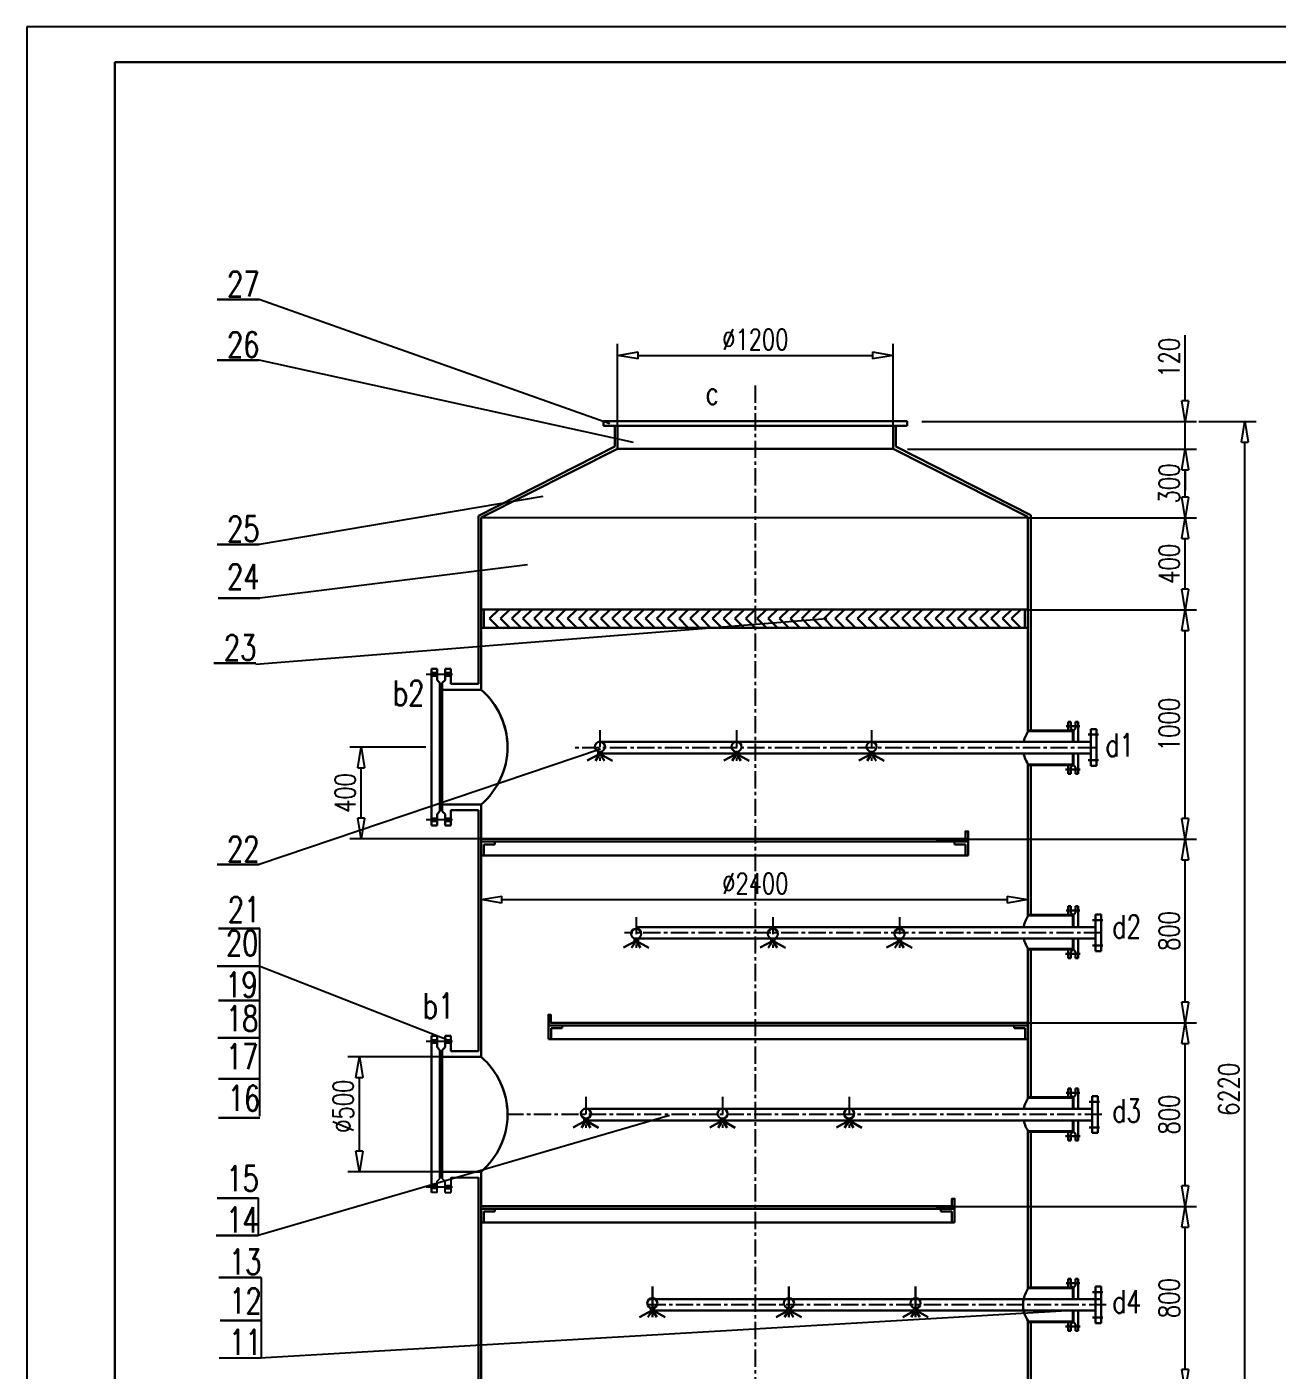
# Model space of a CAD drawing. Header units: inches. Extents: x -49906 to 274435, y 31852 to 49661.
# Drawn here: x -49906 to -44458, y 43808 to 49661 of the extents above; entities that cross this region are included whole.
import ezdxf

# ---------------------------------------------------------------- set-up
doc = ezdxf.new("R2010")
doc.units = ezdxf.units.IN
doc.header["$LTSCALE"] = 60
doc.header["$MEASUREMENT"] = 0
doc.linetypes.add('CENTER', pattern=[2, 1.25, -0.25, 0.25, -0.25])
doc.linetypes.add('DIVIDEX2', pattern=[2.5, 1, -0.5, 0, -0.5, 0, -0.5])
for name, color, linetype in [('2', 2, 'Continuous'), ('4', 4, 'Continuous'), ('cen', 1, 'CENTER'), ('文字', 3, 'Continuous'), ('细实线', 7, 'Continuous')]:
    doc.layers.add(name, color=color, linetype=linetype)
doc.layers.add('粗实线', color=7, linetype='Continuous', lineweight=30)
doc.styles.get("Standard").update_dxf_attribs({"font": 'txt.shx', "width": 0.75, "bigfont": 'hztxt.shx'})
doc.styles.add('中文', font='txt.shx', dxfattribs={"width": 0.75, "bigfont": 'gbcbig.shx'})
doc.dimstyles.new('ST1-1', dxfattribs={"dimtxt": 90, "dimasz": 90, "dimexe": 50, "dimexo": 0, "dimgap": 25, "dimtad": 1, "dimtxsty": 'Standard', "dimblk": 'CLOSEDBLANK', "dimcen": 3, "dimadec": 0, "dimazin": 0, "dimtfac": 1, "dimtmove": 0, "dimatfit": 3, "dimfxl": 1, "dimarcsym": 1})

# ---------------------------------------------------------------- blocks, each defined once
blk = doc.blocks.new('_CLOSEDBLANK')
at = {"color": 0, "linetype": 'ByBlock'}
for p, q in [((-1, 0.167), (0, 0)), ((-1, 0.167), (-1, -0.167)), ((0, 0), (-1, -0.167))]:
    blk.add_line(p, q, dxfattribs=at)
blk = doc.blocks.new('*D150')
at = {"layer": 'Defpoints', "color": 0}
for p in [(-48449.3, 46523.1), (-48167.2, 46523.1), (-47926.8, 46123.1)]:
    blk.add_point(p, dxfattribs=at)
at = {"layer": '细实线', "color": 0, "lineweight": -2}
for p, q in [((-48167.2, 46523.1), (-48499.3, 46523.1)), ((-48449.3, 46213.1), (-48449.3, 46433.1)), ((-47926.8, 46123.1), (-48499.3, 46123.1))]:
    blk.add_line(p, q, dxfattribs=at)
at = {"layer": '细实线', "color": 0, "lineweight": -2, "xscale": 90, "yscale": 90, "zscale": 90}
for p, rotation in [((-48449.3, 46523.1), 90), ((-48449.3, 46123.1), 270)]:
    blk.add_blockref('_CLOSEDBLANK', p, dxfattribs=dict(at, rotation=rotation))
at = {"layer": '细实线', "color": 0, "insert": (-48519.3, 46323.1), "char_height": 90, "attachment_point": 5, "rotation": 90, "style": '中文'}
blk.add_mtext('400', dxfattribs=at)
blk = doc.blocks.new('*D151')
at = {"layer": 'Defpoints', "color": 0}
for p in [(-45531.9, 47521.8), (-44859.2, 47521.8), (-45543.9, 47121.8)]:
    blk.add_point(p, dxfattribs=at)
at = {"layer": '细实线', "color": 0, "lineweight": -2}
for p, q in [((-45531.9, 47521.8), (-44809.2, 47521.8)), ((-44859.2, 47211.8), (-44859.2, 47431.8)), ((-45543.9, 47121.8), (-44809.2, 47121.8))]:
    blk.add_line(p, q, dxfattribs=at)
at = {"layer": '细实线', "color": 0, "lineweight": -2, "xscale": 90, "yscale": 90, "zscale": 90}
for p, rotation in [((-44859.2, 47521.8), 90), ((-44859.2, 47121.8), 270)]:
    blk.add_blockref('_CLOSEDBLANK', p, dxfattribs=dict(at, rotation=rotation))
at = {"layer": '细实线', "color": 0, "insert": (-44929.2, 47321.8), "char_height": 90, "attachment_point": 5, "rotation": 90, "style": '中文'}
blk.add_mtext('400', dxfattribs=at)
blk = doc.blocks.new('*D152')
at = {"layer": 'Defpoints', "color": 0}
for p in [(-45943.9, 44521.8), (-44859.2, 44521.8), (-46032.1, 43721.8)]:
    blk.add_point(p, dxfattribs=at)
at = {"layer": '细实线', "color": 0, "lineweight": -2}
for p, q in [((-45943.9, 44521.8), (-44809.2, 44521.8)), ((-44859.2, 43811.8), (-44859.2, 44431.8)), ((-46032.1, 43721.8), (-44809.2, 43721.8))]:
    blk.add_line(p, q, dxfattribs=at)
at = {"layer": '细实线', "color": 0, "lineweight": -2, "xscale": 90, "yscale": 90, "zscale": 90}
for p, rotation in [((-44859.2, 44521.8), 90), ((-44859.2, 43721.8), 270)]:
    blk.add_blockref('_CLOSEDBLANK', p, dxfattribs=dict(at, rotation=rotation))
at = {"layer": '细实线', "color": 0, "insert": (-44929.2, 44121.8), "char_height": 90, "attachment_point": 5, "rotation": 90, "style": '中文'}
blk.add_mtext('800', dxfattribs=at)
blk = doc.blocks.new('*D154')
at = {"layer": 'Defpoints', "color": 0}
for p in [(-45543.9, 45858.6), (-45543.9, 45786.3), (-47926.8, 45438.2)]:
    blk.add_point(p, dxfattribs=at)
at = {"layer": '细实线', "color": 0, "lineweight": -2}
for p, q in [((-47926.8, 45438.2), (-47926.8, 45908.6)), ((-45543.9, 45786.3), (-45543.9, 45908.6)), ((-47836.8, 45858.6), (-45633.9, 45858.6))]:
    blk.add_line(p, q, dxfattribs=at)
at = {"layer": '细实线', "color": 0, "lineweight": -2, "xscale": 90, "yscale": 90, "zscale": 90, "rotation": 180}
blk.add_blockref('_CLOSEDBLANK', (-47926.8, 45858.6), dxfattribs=at)
at = {"layer": '细实线', "color": 0, "lineweight": -2, "xscale": 90, "yscale": 90, "zscale": 90}
blk.add_blockref('_CLOSEDBLANK', (-45543.9, 45858.6), dxfattribs=at)
at = {"layer": '细实线', "color": 0, "insert": (-46731.9, 45928.6), "char_height": 90, "attachment_point": 5, "style": '中文'}
blk.add_mtext('%%c2400', dxfattribs=at)
blk = doc.blocks.new('*D155')
at = {"layer": 'Defpoints', "color": 0}
for p in [(-48457.2, 45173.1), (-47926.8, 45173.1), (-47926.8, 44673.1)]:
    blk.add_point(p, dxfattribs=at)
at = {"layer": '细实线', "color": 0, "lineweight": -2}
for p, q in [((-47926.8, 45173.1), (-48507.2, 45173.1)), ((-48457.2, 44763.1), (-48457.2, 45083.1)), ((-47926.8, 44673.1), (-48507.2, 44673.1))]:
    blk.add_line(p, q, dxfattribs=at)
at = {"layer": '细实线', "color": 0, "lineweight": -2, "xscale": 90, "yscale": 90, "zscale": 90}
for p, rotation in [((-48457.2, 45173.1), 90), ((-48457.2, 44673.1), 270)]:
    blk.add_blockref('_CLOSEDBLANK', p, dxfattribs=dict(at, rotation=rotation))
at = {"layer": '细实线', "color": 0, "insert": (-48527.2, 44958.2), "char_height": 90, "attachment_point": 5, "rotation": 90, "style": '中文'}
blk.add_mtext('%%C500', dxfattribs=at)
blk = doc.blocks.new('*D156')
at = {"layer": 'Defpoints', "color": 0}
for p in [(-46032.1, 45321.8), (-44859.2, 45321.8), (-45943.9, 44521.8)]:
    blk.add_point(p, dxfattribs=at)
at = {"layer": '细实线', "color": 0, "lineweight": -2}
for p, q in [((-46032.1, 45321.8), (-44809.2, 45321.8)), ((-44859.2, 44611.8), (-44859.2, 45231.8)), ((-45943.9, 44521.8), (-44809.2, 44521.8))]:
    blk.add_line(p, q, dxfattribs=at)
at = {"layer": '细实线', "color": 0, "lineweight": -2, "xscale": 90, "yscale": 90, "zscale": 90}
for p, rotation in [((-44859.2, 45321.8), 90), ((-44859.2, 44521.8), 270)]:
    blk.add_blockref('_CLOSEDBLANK', p, dxfattribs=dict(at, rotation=rotation))
at = {"layer": '细实线', "color": 0, "insert": (-44929.2, 44921.8), "char_height": 90, "attachment_point": 5, "rotation": 90, "style": '中文'}
blk.add_mtext('800', dxfattribs=at)
blk = doc.blocks.new('*D157')
at = {"layer": 'Defpoints', "color": 0}
for p in [(-45943.9, 46121.8), (-44859.2, 46121.8), (-46032.1, 45321.8)]:
    blk.add_point(p, dxfattribs=at)
at = {"layer": '细实线', "color": 0, "lineweight": -2}
for p, q in [((-45943.9, 46121.8), (-44809.2, 46121.8)), ((-44859.2, 45411.8), (-44859.2, 46031.8)), ((-46032.1, 45321.8), (-44809.2, 45321.8))]:
    blk.add_line(p, q, dxfattribs=at)
at = {"layer": '细实线', "color": 0, "lineweight": -2, "xscale": 90, "yscale": 90, "zscale": 90}
for p, rotation in [((-44859.2, 46121.8), 90), ((-44859.2, 45321.8), 270)]:
    blk.add_blockref('_CLOSEDBLANK', p, dxfattribs=dict(at, rotation=rotation))
at = {"layer": '细实线', "color": 0, "insert": (-44929.2, 45721.8), "char_height": 90, "attachment_point": 5, "rotation": 90, "style": '中文'}
blk.add_mtext('800', dxfattribs=at)
blk = doc.blocks.new('*D158')
at = {"layer": 'Defpoints', "color": 0}
for p in [(-46068.9, 47821.8), (-44859.2, 47821.8), (-45543.9, 47521.8)]:
    blk.add_point(p, dxfattribs=at)
at = {"layer": '细实线', "color": 0, "lineweight": -2}
for p, q in [((-46068.9, 47821.8), (-44809.2, 47821.8)), ((-44859.2, 47611.8), (-44859.2, 47731.8)), ((-45543.9, 47521.8), (-44809.2, 47521.8))]:
    blk.add_line(p, q, dxfattribs=at)
at = {"layer": '细实线', "color": 0, "lineweight": -2, "xscale": 90, "yscale": 90, "zscale": 90}
for p, rotation in [((-44859.2, 47821.8), 90), ((-44859.2, 47521.8), 270)]:
    blk.add_blockref('_CLOSEDBLANK', p, dxfattribs=dict(at, rotation=rotation))
at = {"layer": '细实线', "color": 0, "insert": (-44929.2, 47671.8), "char_height": 90, "attachment_point": 5, "rotation": 90, "style": '中文'}
blk.add_mtext('300', dxfattribs=at)
blk = doc.blocks.new('*D159')
at = {"layer": 'Defpoints', "color": 0}
for p in [(-46006.9, 47941.8), (-44859.2, 47941.8), (-46068.9, 47821.8)]:
    blk.add_point(p, dxfattribs=at)
at = {"layer": '细实线', "color": 0, "lineweight": -2}
for p, q in [((-44859.2, 48031.8), (-44859.2, 48318)), ((-46006.9, 47941.8), (-44809.2, 47941.8)), ((-44859.2, 47821.8), (-44859.2, 47941.8)), ((-46068.9, 47821.8), (-44809.2, 47821.8)), ((-44859.2, 47731.8), (-44859.2, 47641.8))]:
    blk.add_line(p, q, dxfattribs=at)
at = {"layer": '细实线', "color": 0, "lineweight": -2, "xscale": 90, "yscale": 90, "zscale": 90}
for p, rotation in [((-44859.2, 47941.8), 270), ((-44859.2, 47821.8), 90)]:
    blk.add_blockref('_CLOSEDBLANK', p, dxfattribs=dict(at, rotation=rotation))
at = {"layer": '细实线', "color": 0, "insert": (-44929.2, 48219.9), "char_height": 90, "attachment_point": 5, "rotation": 90, "style": '中文'}
blk.add_mtext('120', dxfattribs=at)
blk = doc.blocks.new('*D160')
at = {"layer": 'Defpoints', "color": 0}
for p in [(-46131.9, 48229.7), (-47331.9, 47921.8), (-46131.9, 47921.8)]:
    blk.add_point(p, dxfattribs=at)
at = {"layer": '细实线', "color": 0, "lineweight": -2}
for p, q in [((-47331.9, 47921.8), (-47331.9, 48279.7)), ((-47241.9, 48229.7), (-46221.9, 48229.7)), ((-46131.9, 47921.8), (-46131.9, 48279.7))]:
    blk.add_line(p, q, dxfattribs=at)
at = {"layer": '细实线', "color": 0, "lineweight": -2, "xscale": 90, "yscale": 90, "zscale": 90, "rotation": 180}
blk.add_blockref('_CLOSEDBLANK', (-47331.9, 48229.7), dxfattribs=at)
at = {"layer": '细实线', "color": 0, "lineweight": -2, "xscale": 90, "yscale": 90, "zscale": 90}
blk.add_blockref('_CLOSEDBLANK', (-46131.9, 48229.7), dxfattribs=at)
at = {"layer": '细实线', "color": 0, "insert": (-46731.9, 48299.7), "char_height": 90, "attachment_point": 5, "style": '中文'}
blk.add_mtext('%%C1200', dxfattribs=at)
blk = doc.blocks.new('*D164')
at = {"layer": 'Defpoints', "color": 0}
for p in [(-44799.2, 47941.8), (-44599.2, 47941.8), (-44824.5, 41721.8)]:
    blk.add_point(p, dxfattribs=at)
at = {"layer": '细实线', "color": 0, "lineweight": -2}
for p, q in [((-44799.2, 47941.8), (-44549.2, 47941.8)), ((-44599.2, 41811.8), (-44599.2, 47851.8)), ((-44824.5, 41721.8), (-44549.2, 41721.8))]:
    blk.add_line(p, q, dxfattribs=at)
at = {"layer": '细实线', "color": 0, "lineweight": -2, "xscale": 90, "yscale": 90, "zscale": 90}
for p, rotation in [((-44599.2, 47941.8), 90), ((-44599.2, 41721.8), 270)]:
    blk.add_blockref('_CLOSEDBLANK', p, dxfattribs=dict(at, rotation=rotation))
at = {"layer": '细实线', "color": 0, "insert": (-44669.2, 45031.8), "char_height": 90, "attachment_point": 5, "rotation": 90, "style": '中文'}
blk.add_mtext('6220', dxfattribs=at)
blk = doc.blocks.new('*D165')
at = {"layer": 'Defpoints', "color": 0}
for p in [(-45531.9, 47121.8), (-44859.2, 47121.8), (-45531.9, 46121.8)]:
    blk.add_point(p, dxfattribs=at)
at = {"layer": '细实线', "color": 0, "lineweight": -2}
for p, q in [((-45531.9, 47121.8), (-44809.2, 47121.8)), ((-44859.2, 46211.8), (-44859.2, 47031.8)), ((-45531.9, 46121.8), (-44809.2, 46121.8))]:
    blk.add_line(p, q, dxfattribs=at)
at = {"layer": '细实线', "color": 0, "lineweight": -2, "xscale": 90, "yscale": 90, "zscale": 90}
for p, rotation in [((-44859.2, 47121.8), 90), ((-44859.2, 46121.8), 270)]:
    blk.add_blockref('_CLOSEDBLANK', p, dxfattribs=dict(at, rotation=rotation))
at = {"layer": '细实线', "color": 0, "insert": (-44929.2, 46621.8), "char_height": 90, "attachment_point": 5, "rotation": 90, "style": '中文'}
blk.add_mtext('1000', dxfattribs=at)

msp = doc.modelspace()

# ---------------------------------------------------------------- linework, layer by layer
at = {"layer": '2', "linetype": 'Continuous', "ltscale": 2}
for p, q in [((-47331.941, 47943.032), (-47331.941, 47943.101)), ((-46131.941, 47943.032), (-46131.941, 47943.101)), ((-47393.941, 47923.101), (-47343.941, 47923.101)), ((-48083.647, 44581.833), (-48083.647, 44631.085)), ((-48058.782, 44648.101), (-47938.782, 44648.101)), ((-48058.782, 44648.101), (-48058.782, 44581.833)), ((-48058.782, 44648.101), (-48058.782, 44581.833)), ((-48083.647, 44581.833), (-48058.782, 44581.833))]:
    msp.add_line(p, q, dxfattribs=at)
at = {"layer": '2'}
for p, q in [((-47724.667, 47316.668), (-48890.716, 47172.379)), ((-48890.67, 45419.249), (-48890.67, 45733.377)), ((-48890.67, 45256.616), (-48890.67, 45419.249)), ((-48890.67, 44915.057), (-48890.67, 45256.616)), ((-48896.929, 44395.467), (-48896.929, 44558.101)), ((-48884.313, 43862.573), (-48884.313, 44025.206))]:
    msp.add_line(p, q, dxfattribs=at)
at = {"layer": '2', "linetype": 'Continuous', "ltscale": 2}
msp.add_arc((-48141.44, 44923.101), 329.512, 4.3512049, 46.0867436, dxfattribs=at)
at = {"layer": '4', "linetype": 'DIVIDEX2'}
for p, q in [((-48083.647, 44612.335), (-48058.782, 44612.335)), ((-48083.647, 44599.835), (-48058.782, 44599.835))]:
    msp.add_line(p, q, dxfattribs=at)
at = {"layer": 'cen'}
for p, q in [((-46731.941, 48098.137), (-46731.941, 41608.91)), ((-47408.916, 46597.445), (-47408.916, 46462.95)), ((-46813.625, 46597.445), (-46813.625, 46462.95)), ((-46225.224, 46597.445), (-46225.224, 46462.95)), ((-45251.465, 46520.486), (-47520.394, 46520.486)), ((-47250.866, 45782.63), (-47250.866, 45648.135)), ((-46655.576, 45782.63), (-46655.576, 45648.135)), ((-46103.904, 45782.63), (-46103.904, 45648.135)), ((-45225.037, 45713.875), (-47302.006, 45713.875)), ((-47469.797, 44998.784), (-47469.797, 44864.29)), ((-46874.506, 44998.784), (-46874.506, 44864.29)), ((-46322.834, 44998.784), (-46322.834, 44864.29)), ((-45221.814, 44921.764), (-47810.749, 44921.764)), ((-45202.568, 44092.925), (-47201.367, 44092.925))]:
    msp.add_line(p, q, dxfattribs=at)
at = {"layer": '文字'}
msp.add_lwpolyline([(-49906, 49661.279), (-49906, 36786.41), (-40812.454, 36786.41), (-40812.454, 49661.279)], close=True, dxfattribs=at)
at = {"layer": '粗实线', "linetype": 'Continuous', "ltscale": 2}
for p, q in [((-49077.497, 48472.681), (-48893.998, 48472.681)), ((-49077.497, 48208.572), (-48893.998, 48208.572)), ((-47393.941, 47943.101), (-46069.941, 47943.101)), ((-47393.941, 47943.101), (-47393.941, 47923.101)), ((-46069.941, 47943.101), (-46069.941, 47923.101)), ((-47393.941, 47923.101), (-46119.941, 47923.029)), ((-47343.941, 47833.146), (-47343.941, 47923.101)), ((-47331.941, 47823.101), (-47331.941, 47923.029)), ((-46131.941, 47823.101), (-46131.941, 47923.029)), ((-46069.941, 47923.101), (-46119.941, 47923.101)), ((-46119.941, 47833.146), (-46119.941, 47923.101)), ((-47343.941, 47833.146), (-47938.782, 47530.454)), ((-47331.941, 47823.101), (-47926.782, 47523.101)), ((-47331.941, 47823.101), (-46131.941, 47823.101)), ((-46131.941, 47823.101), (-45543.941, 47526.551)), ((-46119.941, 47833.146), (-45531.941, 47533.935)), ((-47938.782, 47398.101), (-47938.782, 47530.454)), ((-47926.782, 47523.101), (-45543.941, 47521.764)), ((-47926.782, 47373.101), (-47926.782, 47523.101)), ((-49077.497, 47406.006), (-48893.998, 47406.006)), ((-47938.782, 46798.101), (-47938.782, 47398.101)), ((-47926.782, 46773.101), (-47926.782, 47373.101)), ((-48890.716, 47172.379), (-49072.577, 47172.379)), ((-49091.22, 46888.987), (-48907.721, 46888.987)), ((-48118.51, 46864.369), (-48143.375, 46864.369)), ((-48143.375, 46864.369), (-48143.375, 46548.101)), ((-48118.51, 46846.367), (-48143.375, 46846.367)), ((-48118.51, 46833.867), (-48143.375, 46833.867)), ((-48118.51, 46815.117), (-48118.51, 46864.369)), ((-48083.647, 46864.369), (-48058.782, 46864.369)), ((-48083.647, 46815.117), (-48083.647, 46864.369)), ((-48083.647, 46846.367), (-48058.782, 46846.367)), ((-48083.647, 46833.867), (-48058.782, 46833.867)), ((-48058.782, 46864.369), (-48058.782, 46798.101)), ((-48118.51, 46815.117), (-48106.01, 46802.617)), ((-48106.01, 46494.145), (-48106.01, 46802.617)), ((-48083.647, 46815.117), (-48096.147, 46802.617)), ((-48096.147, 46548.101), (-48096.147, 46802.617)), ((-48096.147, 46773.101), (-47926.782, 46773.101)), ((-48058.782, 46798.101), (-47938.782, 46798.101)), ((-48143.375, 46554.007), (-48143.375, 46181.833)), ((-48096.147, 46243.585), (-48096.147, 46549.639)), ((-48106.01, 46243.585), (-48106.01, 46498.101)), ((-48143.375, 46248.101), (-48143.375, 46181.833)), ((-48118.51, 46231.085), (-48106.01, 46243.585)), ((-48096.147, 46273.101), (-47926.782, 46273.101)), ((-48083.647, 46231.085), (-48096.147, 46243.585)), ((-48058.782, 46248.101), (-48058.782, 46181.833)), ((-48058.782, 46248.101), (-48058.782, 46181.833)), ((-48058.782, 46248.101), (-47938.782, 46248.101)), ((-48118.51, 46212.335), (-48143.375, 46212.335)), ((-48118.51, 46199.835), (-48143.375, 46199.835)), ((-48118.51, 46181.833), (-48143.375, 46181.833)), ((-48118.51, 46181.833), (-48118.51, 46231.085)), ((-48083.647, 46181.833), (-48083.647, 46231.085)), ((-48083.647, 46212.335), (-48058.782, 46212.335)), ((-48083.647, 46199.835), (-48058.782, 46199.835)), ((-48083.647, 46181.833), (-48058.782, 46181.833)), ((-47926.782, 46123.101), (-45816.524, 46123.101)), ((-47926.782, 46123.101), (-47926.782, 46051.101)), ((-45803.929, 46123.101), (-45803.929, 46051.101)), ((-47926.782, 46111.101), (-45803.929, 46111.101)), ((-47914.782, 46099.101), (-47914.782, 46051.101)), ((-47914.782, 46099.101), (-47866.782, 46099.101)), ((-47866.782, 46111.101), (-47866.782, 46099.101)), ((-45863.929, 46111.101), (-45863.929, 46099.101)), ((-45815.929, 46099.101), (-45863.929, 46099.101)), ((-45815.929, 46099.101), (-45815.929, 46051.101)), ((-49077.497, 46011.11), (-48893.998, 46011.11)), ((-47926.782, 46051.101), (-47914.782, 46051.101)), ((-47914.782, 46051.101), (-45815.929, 46051.101)), ((-45803.929, 46051.101), (-45815.929, 46051.101)), ((-48890.67, 45733.377), (-49070.689, 45733.377)), ((-49077.497, 45569.19), (-48893.998, 45569.19)), ((-48890.67, 45419.249), (-49070.689, 45419.249)), ((-49074.17, 45256.616), (-48890.67, 45256.616)), ((-48890.67, 45077.69), (-49070.689, 45077.69)), ((-48890.67, 44907.636), (-49070.689, 44907.636)), ((-48896.929, 44558.101), (-49076.948, 44558.101)), ((-49081.195, 44395.224), (-48897.695, 44395.224)), ((-49068.996, 44212.6), (-48885.497, 44212.6)), ((-48884.313, 44025.206), (-49064.331, 44025.206))]:
    msp.add_line(p, q, dxfattribs=at)
at = {"layer": '粗实线'}
for p, q in [((-45543.941, 46590.403), (-45543.941, 47526.551)), ((-45531.941, 46592.685), (-45531.941, 47533.935)), ((-47926.782, 47123.101), (-45543.941, 47123.26)), ((-47926.782, 47123.101), (-47926.782, 47042.457)), ((-47914.782, 47123.101), (-47914.782, 47042.457)), ((-47890.382, 47082.779), (-47850.06, 47123.101)), ((-47841.788, 47082.779), (-47801.466, 47123.101)), ((-47793.194, 47082.779), (-47752.873, 47123.101)), ((-47744.601, 47082.779), (-47704.279, 47123.101)), ((-47696.007, 47082.779), (-47655.686, 47123.101)), ((-47647.414, 47082.779), (-47607.092, 47123.101)), ((-47598.82, 47082.779), (-47558.498, 47123.101)), ((-47550.227, 47082.779), (-47509.905, 47123.101)), ((-47501.633, 47082.779), (-47461.311, 47123.101)), ((-47453.04, 47082.779), (-47412.718, 47123.101)), ((-47404.446, 47082.779), (-47364.124, 47123.101)), ((-47355.852, 47082.779), (-47315.531, 47123.101)), ((-47307.259, 47082.779), (-47266.937, 47123.101)), ((-47258.665, 47082.779), (-47218.343, 47123.101)), ((-47210.072, 47082.779), (-47169.75, 47123.101)), ((-47161.478, 47082.779), (-47121.156, 47123.101)), ((-47112.885, 47082.779), (-47072.563, 47123.101)), ((-47064.291, 47082.779), (-47023.969, 47123.101)), ((-47015.697, 47082.779), (-46975.376, 47123.101)), ((-46967.104, 47082.779), (-46926.782, 47123.101)), ((-46918.51, 47082.779), (-46878.189, 47123.101)), ((-46869.917, 47082.779), (-46829.595, 47123.101)), ((-46821.323, 47082.779), (-46781.001, 47123.101)), ((-46772.73, 47082.779), (-46732.408, 47123.101)), ((-46724.136, 47082.779), (-46683.814, 47123.101)), ((-46675.543, 47082.779), (-46635.221, 47123.101)), ((-46626.949, 47082.779), (-46586.627, 47123.101)), ((-46578.355, 47082.779), (-46538.034, 47123.101)), ((-46529.762, 47082.779), (-46489.44, 47123.101)), ((-46481.168, 47082.779), (-46440.846, 47123.101)), ((-46432.575, 47082.779), (-46392.253, 47123.101)), ((-46383.981, 47082.779), (-46343.659, 47123.101)), ((-46335.388, 47082.779), (-46295.066, 47123.101)), ((-46286.794, 47082.779), (-46246.472, 47123.101)), ((-46238.201, 47082.779), (-46197.879, 47123.101)), ((-46189.607, 47082.779), (-46149.285, 47123.101)), ((-46141.013, 47082.779), (-46100.692, 47123.101)), ((-46092.42, 47082.779), (-46052.098, 47123.101)), ((-46043.826, 47082.779), (-46003.504, 47123.101)), ((-45995.233, 47082.779), (-45954.911, 47123.101)), ((-45946.768, 47082.779), (-45906.446, 47123.101)), ((-45898.174, 47082.779), (-45857.852, 47123.101)), ((-45849.58, 47082.779), (-45809.259, 47123.101)), ((-45800.987, 47082.779), (-45760.665, 47123.101)), ((-45752.393, 47082.779), (-45712.071, 47123.101)), ((-45703.8, 47082.779), (-45663.478, 47123.101)), ((-45655.206, 47082.779), (-45614.884, 47123.101)), ((-45615.757, 47082.779), (-45575.435, 47123.101)), ((-45558.194, 47123.047), (-45558.194, 47041.67)), ((-47890.382, 47082.779), (-47850.06, 47042.457)), ((-47841.788, 47082.779), (-47801.466, 47042.457)), ((-47793.194, 47082.779), (-47752.873, 47042.457)), ((-47744.601, 47082.779), (-47704.279, 47042.457)), ((-47696.007, 47082.779), (-47655.686, 47042.457)), ((-47647.414, 47082.779), (-47607.092, 47042.457)), ((-47598.82, 47082.779), (-47558.498, 47042.457)), ((-47550.227, 47082.779), (-47509.905, 47042.457)), ((-47501.633, 47082.779), (-47461.311, 47042.457)), ((-47453.04, 47082.779), (-47412.718, 47042.457)), ((-47404.446, 47082.779), (-47364.124, 47042.457)), ((-47355.852, 47082.779), (-47315.531, 47042.457)), ((-47307.259, 47082.779), (-47266.937, 47042.457)), ((-47258.665, 47082.779), (-47218.343, 47042.457)), ((-47210.072, 47082.779), (-47169.75, 47042.457)), ((-47161.478, 47082.779), (-47121.156, 47042.457)), ((-47112.885, 47082.779), (-47072.563, 47042.457)), ((-47064.291, 47082.779), (-47023.969, 47042.457)), ((-47015.697, 47082.779), (-46975.376, 47042.457)), ((-46967.104, 47082.779), (-46926.782, 47042.457)), ((-46918.51, 47082.779), (-46878.189, 47042.457)), ((-46869.917, 47082.779), (-46829.595, 47042.457)), ((-46821.323, 47082.779), (-46781.001, 47042.457)), ((-46772.73, 47082.779), (-46732.408, 47042.457)), ((-46724.136, 47082.779), (-46683.814, 47042.457)), ((-46675.543, 47082.779), (-46635.221, 47042.457)), ((-46626.949, 47082.779), (-46586.627, 47042.457)), ((-46578.355, 47082.779), (-46538.034, 47042.457)), ((-46529.762, 47082.779), (-46489.44, 47042.457)), ((-46481.168, 47082.779), (-46440.846, 47042.457)), ((-46432.575, 47082.779), (-46392.253, 47042.457)), ((-46383.981, 47082.779), (-46343.659, 47042.457)), ((-46335.388, 47082.779), (-46295.066, 47042.457)), ((-46286.794, 47082.779), (-46246.472, 47042.457)), ((-46238.201, 47082.779), (-46197.879, 47042.457)), ((-46189.607, 47082.779), (-46149.285, 47042.457)), ((-46141.013, 47082.779), (-46100.692, 47042.457)), ((-46092.42, 47082.779), (-46052.098, 47042.457)), ((-46043.826, 47082.779), (-46003.504, 47042.457)), ((-45995.233, 47082.779), (-45954.911, 47042.457)), ((-45946.768, 47082.779), (-45906.446, 47042.457)), ((-45898.174, 47082.779), (-45857.852, 47042.457)), ((-45849.58, 47082.779), (-45809.259, 47042.457)), ((-45800.987, 47082.779), (-45760.665, 47042.457)), ((-45752.393, 47082.779), (-45712.071, 47042.457)), ((-45703.8, 47082.779), (-45663.478, 47042.457)), ((-45655.206, 47082.779), (-45614.884, 47042.457)), ((-45615.757, 47082.779), (-45575.435, 47042.457)), ((-47926.782, 47042.457), (-45926.782, 47042.457)), ((-47926.782, 47042.457), (-47914.782, 47042.457)), ((-45543.941, 47042.457), (-45938.782, 47042.457)), ((-45541.63, 46592.685), (-45349.154, 46592.685)), ((-45540.205, 46595.685), (-45349.154, 46595.685)), ((-45376.879, 46614.681), (-45317.434, 46614.681)), ((-45369.144, 46633.359), (-45369.144, 46595.685)), ((-45357.53, 46633.359), (-45369.144, 46633.359)), ((-45357.53, 46604.751), (-45357.53, 46633.359)), ((-45349.154, 46595.685), (-45357.53, 46604.751)), ((-45349.154, 46546.764), (-45349.154, 46595.685)), ((-45345.183, 46595.685), (-45336.807, 46604.751)), ((-45345.183, 46546.764), (-45345.183, 46595.685)), ((-45336.807, 46633.359), (-45325.193, 46633.359)), ((-45336.807, 46604.751), (-45336.807, 46633.359)), ((-45325.193, 46633.359), (-45325.193, 46546.764)), ((-45269.53, 46601.764), (-45269.53, 46546.764)), ((-45244.665, 46601.764), (-45269.53, 46601.764)), ((-45244.665, 46546.764), (-45244.665, 46601.764)), ((-45244.665, 46546.764), (-45244.665, 46601.764)), ((-45266.508, 46545.486), (-47415.897, 46545.486)), ((-45237.206, 46577.402), (-45281.963, 46577.402)), ((-45269.53, 46546.764), (-45269.53, 46441.764)), ((-45244.665, 46546.764), (-45244.665, 46576.28)), ((-45244.665, 46546.764), (-45244.665, 46576.28)), ((-45244.665, 46441.764), (-45244.665, 46546.764)), ((-47408.916, 46494.446), (-47464.756, 46464.175)), ((-47408.916, 46494.446), (-47428.82, 46463.425)), ((-45266.508, 46495.486), (-47416.131, 46495.486)), ((-47408.916, 46494.446), (-47389.663, 46463.016)), ((-47408.916, 46494.446), (-47353.719, 46463.016)), ((-46813.625, 46494.446), (-46869.466, 46464.175)), ((-46813.625, 46494.446), (-46833.53, 46463.425)), ((-46813.625, 46494.446), (-46794.373, 46463.016)), ((-46813.625, 46494.446), (-46758.429, 46463.016)), ((-46225.224, 46494.446), (-46281.064, 46464.175)), ((-46225.224, 46494.446), (-46245.128, 46463.425)), ((-46225.224, 46494.446), (-46205.971, 46463.016)), ((-46225.224, 46494.446), (-46170.027, 46463.016)), ((-45349.154, 46496.764), (-45349.154, 46444.703)), ((-45345.183, 46496.764), (-45345.183, 46444.703)), ((-45325.193, 46407.029), (-45325.193, 46496.764)), ((-45543.941, 45786.336), (-45543.941, 46449.985)), ((-45541.63, 46447.703), (-45349.154, 46447.703)), ((-45540.205, 46444.703), (-45349.154, 46444.703)), ((-45531.941, 45788.618), (-45531.941, 46447.703)), ((-45380.331, 46425.707), (-45316.609, 46425.707)), ((-45369.144, 46407.029), (-45369.144, 46444.703)), ((-45349.154, 46444.703), (-45357.53, 46435.636)), ((-45357.53, 46435.636), (-45357.53, 46407.029)), ((-45345.183, 46444.703), (-45336.807, 46435.636)), ((-45336.807, 46435.636), (-45336.807, 46407.029)), ((-45237.206, 46466.125), (-45281.963, 46466.125)), ((-45244.665, 46441.764), (-45269.53, 46441.764)), ((-45357.53, 46407.029), (-45369.144, 46407.029)), ((-45336.807, 46407.029), (-45325.193, 46407.029)), ((-47938.782, 45198.101), (-47938.782, 46248.101)), ((-47926.782, 45173.101), (-47926.782, 46273.101)), ((-45369.144, 45829.292), (-45369.144, 45791.618)), ((-45357.53, 45829.292), (-45369.144, 45829.292)), ((-45357.53, 45800.684), (-45357.53, 45829.292)), ((-45336.807, 45829.292), (-45325.193, 45829.292)), ((-45336.807, 45800.684), (-45336.807, 45829.292)), ((-45325.193, 45829.292), (-45325.193, 45738.875)), ((-45541.63, 45788.618), (-45349.154, 45788.618)), ((-45540.205, 45791.618), (-45349.154, 45791.618)), ((-45376.879, 45810.614), (-45317.434, 45810.614)), ((-45349.154, 45791.618), (-45357.53, 45800.684)), ((-45349.154, 45738.875), (-45349.154, 45791.618)), ((-45345.183, 45791.618), (-45336.807, 45800.684)), ((-45345.183, 45738.875), (-45345.183, 45791.618)), ((-45249.902, 45793.875), (-45249.902, 45658.237)), ((-45225.037, 45793.875), (-45249.902, 45793.875)), ((-45225.037, 45738.875), (-45225.037, 45793.875)), ((-45225.037, 45738.875), (-45225.037, 45793.875)), ((-45249.902, 45738.875), (-47250.866, 45738.875)), ((-45217.578, 45769.514), (-45262.335, 45769.514)), ((-45225.037, 45738.875), (-45225.037, 45768.391)), ((-45225.037, 45738.875), (-45225.037, 45768.391)), ((-45225.037, 45633.875), (-45225.037, 45738.875)), ((-47250.866, 45679.631), (-47306.707, 45649.36)), ((-47250.866, 45679.631), (-47270.771, 45648.61)), ((-45249.902, 45688.875), (-47258.082, 45688.875)), ((-47250.866, 45679.631), (-47231.613, 45648.201)), ((-47250.866, 45679.631), (-47195.67, 45648.201)), ((-46655.576, 45679.631), (-46711.416, 45649.36)), ((-46655.576, 45679.631), (-46675.48, 45648.61)), ((-46655.576, 45679.631), (-46636.323, 45648.201)), ((-46655.576, 45679.631), (-46600.379, 45648.201)), ((-46103.904, 45679.631), (-46159.744, 45649.36)), ((-46103.904, 45679.631), (-46123.808, 45648.61)), ((-46103.904, 45679.631), (-46084.651, 45648.201)), ((-46103.904, 45679.631), (-46048.707, 45648.201)), ((-45349.154, 45688.875), (-45349.154, 45640.636)), ((-45345.183, 45688.875), (-45345.183, 45640.636)), ((-45325.193, 45602.962), (-45325.193, 45688.875)), ((-45217.578, 45658.237), (-45262.335, 45658.237)), ((-45249.902, 45658.237), (-45249.902, 45633.875)), ((-45543.941, 44992.385), (-45543.941, 45645.918)), ((-45541.63, 45643.636), (-45349.154, 45643.636)), ((-45540.205, 45640.636), (-45349.154, 45640.636)), ((-45531.941, 44994.668), (-45531.941, 45643.636)), ((-45380.331, 45621.64), (-45316.609, 45621.64)), ((-45369.144, 45602.962), (-45369.144, 45640.636)), ((-45357.53, 45602.962), (-45369.144, 45602.962)), ((-45349.154, 45640.636), (-45357.53, 45631.57)), ((-45357.53, 45631.57), (-45357.53, 45602.962)), ((-45345.183, 45640.636), (-45336.807, 45631.57)), ((-45336.807, 45631.57), (-45336.807, 45602.962)), ((-45336.807, 45602.962), (-45325.193, 45602.962)), ((-45225.037, 45633.875), (-45249.902, 45633.875)), ((-47633.495, 45323.101), (-47633.495, 45251.101)), ((-47633.495, 45309.764), (-45543.941, 45309.764)), ((-47623.641, 45321.764), (-45731.941, 45321.764)), ((-47573.495, 45311.101), (-47573.495, 45299.101)), ((-46941.63, 45321.764), (-45540.327, 45321.764)), ((-45603.941, 45309.764), (-45603.941, 45297.764)), ((-45543.941, 45321.764), (-45543.941, 45249.764)), ((-48143.375, 45264.369), (-48143.375, 44948.101)), ((-48118.51, 45264.369), (-48143.375, 45264.369)), ((-48118.51, 45246.367), (-48143.375, 45246.367)), ((-48118.51, 45215.117), (-48118.51, 45264.369)), ((-48083.647, 45215.117), (-48083.647, 45264.369)), ((-48083.647, 45264.369), (-48058.782, 45264.369)), ((-48083.647, 45246.367), (-48058.782, 45246.367)), ((-48058.782, 45264.369), (-48058.782, 45198.101)), ((-47633.495, 45251.101), (-47621.495, 45251.101)), ((-47621.495, 45299.101), (-47573.495, 45299.101)), ((-47621.495, 45299.101), (-47621.495, 45251.101)), ((-47621.495, 45251.101), (-45555.941, 45251.101)), ((-45555.941, 45297.764), (-45603.941, 45297.764)), ((-45555.941, 45297.764), (-45555.941, 45249.764)), ((-45543.941, 45249.764), (-45555.941, 45249.764)), ((-48118.51, 45233.867), (-48143.375, 45233.867)), ((-48118.51, 45215.117), (-48106.01, 45202.617)), ((-48106.01, 44948.101), (-48106.01, 45202.617)), ((-48083.647, 45215.117), (-48096.147, 45202.617)), ((-48096.147, 44948.101), (-48096.147, 45202.617)), ((-48083.647, 45233.867), (-48058.782, 45233.867)), ((-48058.782, 45198.101), (-47938.782, 45198.101)), ((-48096.147, 44643.585), (-48096.147, 45173.101)), ((-48143.375, 45044.137), (-48143.375, 44581.833)), ((-48106.01, 44643.585), (-48106.01, 45033.513)), ((-45376.879, 45016.663), (-45317.434, 45016.663)), ((-45369.144, 45035.341), (-45369.144, 44997.668)), ((-45357.53, 45035.341), (-45369.144, 45035.341)), ((-45357.53, 45006.734), (-45357.53, 45035.341)), ((-45336.807, 45035.341), (-45325.193, 45035.341)), ((-45336.807, 45006.734), (-45336.807, 45035.341)), ((-45325.193, 45035.341), (-45325.193, 44946.764)), ((-45541.63, 44994.668), (-45349.154, 44994.668)), ((-45540.205, 44997.668), (-45349.154, 44997.668)), ((-45349.154, 44997.668), (-45357.53, 45006.734)), ((-45349.154, 44946.764), (-45349.154, 44997.668)), ((-45345.183, 44997.668), (-45336.807, 45006.734)), ((-45345.183, 44946.764), (-45345.183, 44997.668)), ((-45232.62, 44977.402), (-45277.377, 44977.402)), ((-45264.944, 45001.764), (-45264.944, 44946.764)), ((-45240.079, 45001.764), (-45264.944, 45001.764)), ((-45240.079, 44946.764), (-45240.079, 45001.764)), ((-45240.079, 44946.764), (-45240.079, 45001.764)), ((-45240.079, 44946.764), (-45240.079, 44976.28)), ((-45240.079, 44946.764), (-45240.079, 44976.28)), ((-47469.797, 44895.785), (-47525.638, 44865.514)), ((-47469.797, 44895.785), (-47489.702, 44864.764)), ((-45264.944, 44896.764), (-47477.013, 44896.764)), ((-45264.944, 44946.764), (-47476.959, 44946.764)), ((-47469.797, 44895.785), (-47450.544, 44864.355)), ((-47469.797, 44895.785), (-47414.601, 44864.355)), ((-46874.506, 44895.785), (-46930.347, 44865.514)), ((-46874.506, 44895.785), (-46894.411, 44864.764)), ((-46874.506, 44895.785), (-46855.254, 44864.355)), ((-46874.506, 44895.785), (-46819.31, 44864.355)), ((-46322.834, 44895.785), (-46378.675, 44865.514)), ((-46322.834, 44895.785), (-46342.739, 44864.764)), ((-46322.834, 44895.785), (-46303.582, 44864.355)), ((-46322.834, 44895.785), (-46267.638, 44864.355)), ((-45349.154, 44896.764), (-45349.154, 44846.685)), ((-45345.183, 44896.764), (-45345.183, 44846.685)), ((-45325.193, 44809.012), (-45325.193, 44896.764)), ((-45264.944, 44946.764), (-45264.944, 44841.764)), ((-45240.079, 44841.764), (-45240.079, 44946.764)), ((-45543.941, 44162.792), (-45543.941, 44851.968)), ((-45541.63, 44849.685), (-45349.154, 44849.685)), ((-45540.205, 44846.685), (-45349.154, 44846.685)), ((-45531.941, 44165.074), (-45531.941, 44849.685)), ((-45369.144, 44809.012), (-45369.144, 44846.685)), ((-45349.154, 44846.685), (-45357.53, 44837.619)), ((-45357.53, 44837.619), (-45357.53, 44809.012)), ((-45345.183, 44846.685), (-45336.807, 44837.619)), ((-45336.807, 44837.619), (-45336.807, 44809.012)), ((-45232.62, 44866.125), (-45277.377, 44866.125)), ((-45240.079, 44841.764), (-45264.944, 44841.764)), ((-45380.331, 44827.69), (-45316.609, 44827.69)), ((-45357.53, 44809.012), (-45369.144, 44809.012)), ((-45336.807, 44809.012), (-45325.193, 44809.012)), ((-47926.782, 41767.344), (-47926.782, 44673.101)), ((-47938.782, 41941.344), (-47938.782, 44648.101)), ((-47926.782, 44523.101), (-46326.782, 44523.101)), ((-47926.782, 44523.101), (-47926.782, 44451.101)), ((-47926.782, 44523.101), (-45874.999, 44523.101)), ((-47926.782, 44523.101), (-47926.782, 44451.101)), ((-47926.782, 44511.101), (-46326.782, 44511.101)), ((-47926.782, 44511.101), (-45863.751, 44511.101)), ((-47914.782, 44499.101), (-47866.782, 44499.101)), ((-47914.782, 44499.101), (-47914.782, 44451.101)), ((-47914.782, 44499.101), (-47866.782, 44499.101)), ((-47914.782, 44499.101), (-47914.782, 44451.101)), ((-47866.782, 44511.101), (-47866.782, 44499.101)), ((-47866.782, 44511.101), (-47866.782, 44499.101)), ((-45923.751, 44511.101), (-45923.751, 44499.101)), ((-45923.751, 44511.101), (-45923.751, 44499.101)), ((-45875.751, 44499.101), (-45923.751, 44499.101)), ((-45875.751, 44499.101), (-45923.751, 44499.101)), ((-45875.751, 44499.101), (-45875.751, 44451.101)), ((-45875.751, 44499.101), (-45875.751, 44451.101)), ((-45863.751, 44523.101), (-45863.751, 44451.101)), ((-45863.751, 44523.101), (-45863.751, 44451.101)), ((-47926.782, 44451.101), (-47914.782, 44451.101)), ((-47926.782, 44451.101), (-47914.782, 44451.101)), ((-47914.782, 44451.101), (-46326.782, 44451.101)), ((-47914.782, 44451.101), (-45875.751, 44451.101)), ((-45863.751, 44451.101), (-45875.751, 44451.101)), ((-45863.751, 44451.101), (-45875.751, 44451.101)), ((-45369.144, 44205.748), (-45369.144, 44168.074)), ((-45357.53, 44205.748), (-45369.144, 44205.748)), ((-45357.53, 44177.14), (-45357.53, 44205.748)), ((-45336.807, 44205.748), (-45325.193, 44205.748)), ((-45336.807, 44177.14), (-45336.807, 44205.748)), ((-45325.193, 44205.748), (-45325.193, 44117.925)), ((-47180.661, 44173.181), (-47180.661, 44038.686)), ((-46585.371, 44173.181), (-46585.371, 44038.686)), ((-46033.699, 44173.181), (-46033.699, 44038.686)), ((-45541.63, 44165.074), (-45349.154, 44165.074)), ((-45540.205, 44168.074), (-45349.154, 44168.074)), ((-45376.879, 44187.07), (-45317.434, 44187.07)), ((-45349.154, 44168.074), (-45357.53, 44177.14)), ((-45349.154, 44117.925), (-45349.154, 44168.074)), ((-45345.183, 44168.074), (-45336.807, 44177.14)), ((-45345.183, 44117.925), (-45345.183, 44168.074)), ((-45217.578, 44148.564), (-45262.335, 44148.564)), ((-45249.902, 44172.925), (-45249.902, 44117.925)), ((-45225.037, 44172.925), (-45249.902, 44172.925)), ((-45225.037, 44117.925), (-45225.037, 44172.925)), ((-45225.037, 44117.925), (-45225.037, 44172.925)), ((-45225.037, 44117.925), (-45225.037, 44147.441)), ((-45225.037, 44117.925), (-45225.037, 44147.441)), ((-45225.037, 44117.925), (-47193.906, 44117.925)), ((-45249.902, 44117.925), (-45249.902, 44012.925)), ((-45225.037, 44092.925), (-45225.037, 44117.925)), ((-45225.037, 44012.925), (-45225.037, 44092.925)), ((-47180.661, 44070.181), (-47236.502, 44039.911)), ((-47180.661, 44070.181), (-47200.566, 44039.161)), ((-45249.902, 44067.925), (-47184.823, 44067.925)), ((-47180.661, 44070.181), (-47161.409, 44038.752)), ((-47180.661, 44070.181), (-47125.465, 44038.752)), ((-46585.371, 44070.181), (-46641.211, 44039.911)), ((-46585.371, 44070.181), (-46605.275, 44039.161)), ((-46585.371, 44070.181), (-46566.118, 44038.752)), ((-46585.371, 44070.181), (-46530.174, 44038.752)), ((-46033.699, 44070.181), (-46089.539, 44039.911)), ((-46033.699, 44070.181), (-46053.603, 44039.161)), ((-46033.699, 44070.181), (-46014.446, 44038.752)), ((-46033.699, 44070.181), (-45978.502, 44038.752)), ((-45543.941, 43333.764), (-45543.941, 44022.374)), ((-45541.63, 44020.092), (-45349.154, 44020.092)), ((-45540.205, 44017.092), (-45349.154, 44017.092)), ((-45531.941, 43333.764), (-45531.941, 44020.092)), ((-45369.144, 43979.418), (-45369.144, 44017.092)), ((-45349.154, 44017.092), (-45357.53, 44008.025)), ((-45349.154, 44067.925), (-45349.154, 44017.092)), ((-45345.183, 44067.925), (-45345.183, 44017.092)), ((-45345.183, 44017.092), (-45336.807, 44008.025)), ((-45325.193, 43979.418), (-45325.193, 44067.925)), ((-45217.578, 44037.287), (-45262.335, 44037.287)), ((-45380.331, 43998.096), (-45316.609, 43998.096)), ((-45357.53, 43979.418), (-45369.144, 43979.418)), ((-45357.53, 44008.025), (-45357.53, 43979.418)), ((-45336.807, 44008.025), (-45336.807, 43979.418)), ((-45336.807, 43979.418), (-45325.193, 43979.418)), ((-45225.037, 44012.925), (-45249.902, 44012.925))]:
    msp.add_line(p, q, dxfattribs=at)
for points in [[(-49523.275, 49508.189), (-40965.544, 49508.189), (-40965.544, 36939.5), (-49523.275, 36939.5)], [(-47633.495, 45323.101), (-47623.641, 45323.101), (-47623.641, 45357.03), (-47633.495, 45357.03)], [(-45863.751, 44523.101), (-45875.435, 44523.101), (-45875.435, 44554.816), (-45863.751, 44554.816)]]:
    msp.add_lwpolyline(points, close=True, dxfattribs=at)
for points in [[(-47416.131, 46503.84), (-47416.131, 46494.446), (-47401.043, 46494.446), (-47401.043, 46504.08)], [(-46820.841, 46503.84), (-46820.841, 46494.446), (-46805.752, 46494.446), (-46805.752, 46504.08)], [(-46232.439, 46503.84), (-46232.439, 46494.446), (-46217.351, 46494.446), (-46217.351, 46504.08)], [(-47258.082, 45689.025), (-47258.082, 45679.631), (-47242.993, 45679.631), (-47242.993, 45689.265)], [(-46662.791, 45689.025), (-46662.791, 45679.631), (-46647.703, 45679.631), (-46647.703, 45689.265)], [(-46111.119, 45689.025), (-46111.119, 45679.631), (-46096.031, 45679.631), (-46096.031, 45689.265)], [(-47477.013, 44905.179), (-47477.013, 44895.785), (-47461.924, 44895.785), (-47461.924, 44905.419)], [(-46881.722, 44905.179), (-46881.722, 44895.785), (-46866.634, 44895.785), (-46866.634, 44905.419)], [(-46330.05, 44905.179), (-46330.05, 44895.785), (-46314.962, 44895.785), (-46314.962, 44905.419)], [(-47187.877, 44079.576), (-47187.877, 44070.181), (-47172.788, 44070.181), (-47172.788, 44079.816)], [(-46592.586, 44079.576), (-46592.586, 44070.181), (-46577.498, 44070.181), (-46577.498, 44079.816)], [(-46040.914, 44079.576), (-46040.914, 44070.181), (-46025.826, 44070.181), (-46025.826, 44079.816)]]:
    msp.add_lwpolyline(points, dxfattribs=at)
at = {"layer": '粗实线', "linetype": 'Continuous', "ltscale": 2}
msp.add_lwpolyline([(-45803.929, 46123.101), (-45816.524, 46123.101), (-45816.524, 46155.524), (-45803.929, 46155.524)], close=True, dxfattribs=at)
at = {"layer": '粗实线'}
for centre in [(-47408.916, 46524.623), (-46813.625, 46524.623), (-46225.224, 46524.623), (-47250.866, 45709.808), (-46655.576, 45709.808), (-46103.904, 45709.808), (-47469.797, 44925.962), (-46874.506, 44925.962), (-46322.834, 44925.962), (-47180.661, 44100.359), (-46585.371, 44100.359), (-46033.699, 44100.359)]:
    msp.add_circle(centre, 22, dxfattribs=at)
at = {"layer": '粗实线', "linetype": 'Continuous', "ltscale": 2}
for start, end in [(310.6503826, 49.3496174), (4.3512049, 46.0867436)]:
    msp.add_arc((-48141.44, 46523.101), 329.512, start, end, dxfattribs=at)
at = {"layer": '粗实线'}
for centre, radius, start, end in [((-45439.076, 46520.194), 126.199, 143.259344, 167.8460485), ((-45439.076, 46520.194), 126.199, 190.6997054, 216.740656), ((-45439.076, 45716.127), 126.199, 143.259344, 167.8460485), ((-45439.076, 45716.127), 126.199, 167.8460485, 169.6153386), ((-45439.076, 45716.127), 126.199, 192.4709693, 216.740656), ((-48141.44, 44923.101), 329.512, 310.6503826, 49.3496174), ((-45439.076, 44922.176), 126.199, 143.259344, 167.8460485), ((-45439.076, 44922.176), 126.199, 167.8460485, 168.7652711), ((-45439.076, 44922.176), 126.199, 191.6171919, 216.740656), ((-45439.076, 44092.583), 126.199, 143.259344, 167.8460485), ((-45439.076, 44092.583), 126.199, 167.8460485, 216.740656)]:
    msp.add_arc(centre, radius, start, end, dxfattribs=at)
at = {"layer": '细实线'}
for p, q in [((-47365.73, 47931.367), (-48893.998, 48472.681)), ((-47263.082, 47850.491), (-48893.998, 48208.572)), ((-47657.532, 47614.336), (-48893.998, 47406.006)), ((-48908.47, 46885.058), (-46420.454, 47083.043)), ((-48051.745, 46840.117), (-48166.476, 46840.117)), ((-47407.201, 46514.006), (-48893.998, 46011.11)), ((-48051.745, 46206.085), (-48166.476, 46206.085)), ((-48071.215, 45246.367), (-48893.998, 45569.19)), ((-48051.745, 45240.117), (-48166.476, 45240.117)), ((-48096.147, 45173.101), (-47926.782, 45173.101)), ((-47106.21, 44917.726), (-48897.695, 44395.224)), ((-48096.147, 44673.101), (-47926.782, 44673.101)), ((-48051.745, 44606.085), (-48166.476, 44606.085)), ((-48143.375, 44648.101), (-48143.375, 44581.833)), ((-48118.51, 44612.335), (-48143.375, 44612.335)), ((-48118.51, 44599.835), (-48143.375, 44599.835)), ((-48118.51, 44631.085), (-48106.01, 44643.585)), ((-48118.51, 44581.833), (-48118.51, 44631.085)), ((-48083.647, 44631.085), (-48096.147, 44643.585)), ((-48118.51, 44581.833), (-48143.375, 44581.833)), ((-48885.497, 44212.6), (-48885.497, 44025.206)), ((-45349.154, 44067.925), (-48890.67, 43861.121)), ((-49068.578, 43862.329), (-48885.079, 43862.329))]:
    msp.add_line(p, q, dxfattribs=at)

# ---------------------------------------------------------------- texts
at = {"color": 2, "linetype": 'Continuous', "ltscale": 2, "style": '中文', "width": 0.75}
for s, p in [('c', (-46948.611, 48016.007)), ('d1', (-45206.419, 46481.852)), ('d2', (-45176.153, 45690.639)), ('d3', (-45176.153, 44888.746)), ('d4', (-45176.153, 44057.255))]:
    msp.add_text(s, height=100, dxfattribs=at).set_placement(p)
at = {"layer": '细实线', "style": '中文', "width": 0.75}
for s, p in [('27', (-49033.864, 48485.761)), ('26', (-49033.864, 48221.652)), ('25', (-49033.864, 47419.086)), ('24', (-49033.864, 47210.668)), ('23', (-49047.587, 46902.066)), ('b2', (-48311.881, 46703.83)), ('22', (-49033.864, 46024.189)), ('21', (-49030.532, 45760.771)), ('20', (-49038.497, 45614.419)), ('19', (-49041.824, 45432.881)), ('b1', (-48181.698, 45340.951)), ('18', (-49038.497, 45285.691)), ('17', (-49038.497, 45120.306)), ('16', (-49030.536, 44938.068)), ('15', (-49036.795, 44588.532)), ('14', (-49037.561, 44408.303)), ('13', (-49025.363, 44225.679)), ('12', (-49024.178, 44055.638)), ('11', (-49024.945, 43875.409))]:
    msp.add_text(s, height=110, dxfattribs=at).set_placement(p)

# ---------------------------------------------------------------- dimensions: what is measured, and where the dimension line sits
at = {"layer": '细实线'}
dim = msp.add_linear_dim(base=(-46131.941, 48229.701), p1=(-47331.941, 47921.764), p2=(-46131.941, 47921.764), text='%%C1200', dimstyle='ST1-1', override={"dimtxsty": '中文'}, dxfattribs=at)
dim.commit()
dim.dimension.update_dxf_attribs({"geometry": '*D160', "text_midpoint": (-46731.941, 48299.701)})
for base, p1, p2, angle, text, picture, middle in [((-44859.152, 47941.764), (-46068.941, 47821.764), (-46006.941, 47941.764), 90, '120', '*D159', (-44929.152, 48219.889)), ((-44859.152, 47821.764), (-45543.941, 47521.764), (-46068.941, 47821.764), 90, '300', '*D158', (-44929.152, 47671.764)), ((-44859.152, 47521.764), (-45543.941, 47121.764), (-45531.941, 47521.764), 90, '400', '*D151', (-44929.152, 47321.764)), ((-44859.152, 47121.764), (-45531.941, 46121.764), (-45531.941, 47121.764), 90, '1000', '*D165', (-44929.152, 46621.764)), ((-48449.272, 46523.101), (-47926.782, 46123.101), (-48167.245, 46523.101), 270, '400', '*D150', (-48519.272, 46323.101)), ((-44859.152, 46121.764), (-46032.098, 45321.764), (-45943.941, 46121.764), 270, '800', '*D157', (-44929.152, 45721.764)), ((-44859.152, 45321.764), (-45943.941, 44521.764), (-46032.098, 45321.764), 270, '800', '*D156', (-44929.152, 44921.764)), ((-44859.152, 44521.764), (-46032.098, 43721.764), (-45943.941, 44521.764), 270, '800', '*D152', (-44929.152, 44121.764))]:
    dim = msp.add_linear_dim(base=base, p1=p1, p2=p2, angle=angle, text=text, dimstyle='ST1-1', override={"dimtxsty": '中文'}, dxfattribs=at)
    dim.commit()
    dim.dimension.update_dxf_attribs({"geometry": picture, "text_midpoint": middle})
for base, p1, p2, text, picture, middle in [((-44599.213, 47941.764), (-44824.517, 41721.764), (-44799.152, 47941.764), '6220', '*D164', (-44599.213, 45031.764)), ((-48457.197, 45173.101), (-47926.782, 44673.101), (-47926.782, 45173.101), '%%C500', '*D155', (-48457.197, 44958.22))]:
    dim = msp.add_linear_dim(base=base, p1=p1, p2=p2, angle=90, text=text, dimstyle='ST1-1', override={"dimtxsty": '中文'}, dxfattribs=at)
    dim.commit()
    dim.dimension.update_dxf_attribs({"geometry": picture, "text_midpoint": middle, "dimtype": 160})
dim = msp.add_linear_dim(base=(-45543.941, 45858.582), p1=(-47926.782, 45438.204), p2=(-45543.941, 45786.336), text='%%c2400', dimstyle='ST1-1', override={"dimtxsty": '中文'}, dxfattribs=at)
dim.commit()
dim.dimension.update_dxf_attribs({"geometry": '*D154', "text_midpoint": (-46731.941, 45858.582), "dimtype": 160})

doc.saveas('drawing.dxf')
